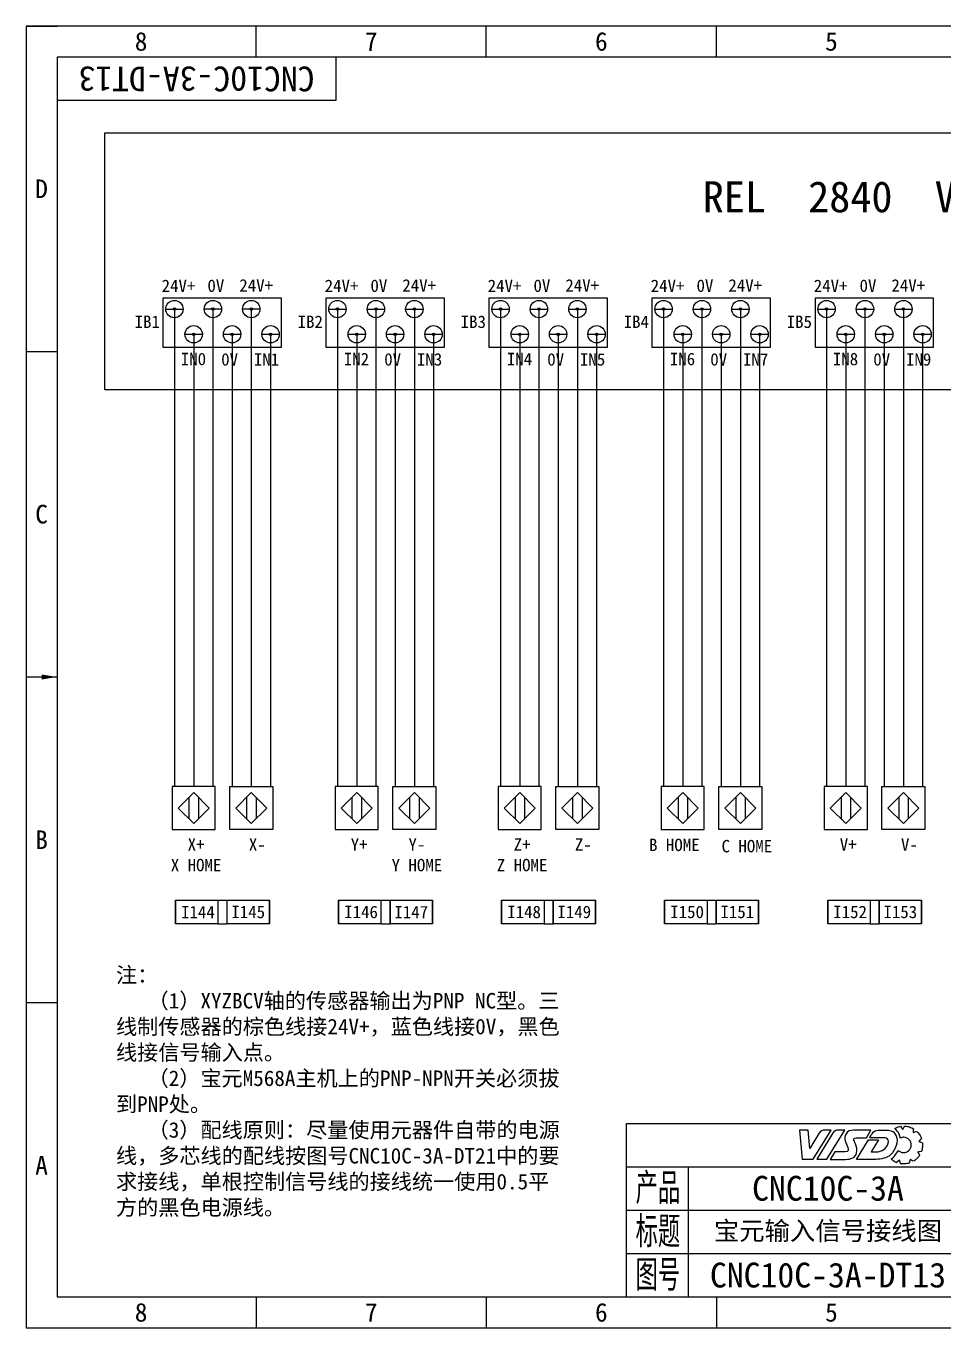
# Model space of a CAD drawing. Header units: millimetres. Extents: x 547 to 2149, y 622 to 1790.
# Drawn here: x 1198.7 to 1346.8, y 1102.4 to 1312.4 of the extents above; entities that cross this region are included whole.
import ezdxf

# ---------------------------------------------------------------- set-up
doc = ezdxf.new("R2010")
doc.units = ezdxf.units.MM
for name, color, linetype in [('中文标注', 3, 'Continuous'), ('仅图框使用', 7, 'Continuous'), ('元器件与线路', 7, 'Continuous'), ('文字标注特殊', 2, 'Continuous'), ('英文数字标注', 3, 'Continuous')]:
    doc.layers.add(name, color=color, linetype=linetype)
doc.styles.get("Standard").update_dxf_attribs({"font": 'txt', "bigfont": 'gbcbig.shx'})
doc.dimstyles.new('ISO-25', dxfattribs={"dimtxt": 2.5, "dimasz": 2.5, "dimexe": 1.25, "dimexo": 0.625, "dimtad": 1, "dimtxsty": 'Standard', "dimcen": 2.5, "dimadec": 0, "dimazin": 0, "dimtfac": 1, "dimtmove": 0, "dimatfit": 3, "dimfxl": 0, "dimarcsym": 0})

# ---------------------------------------------------------------- blocks, each defined once
blk = doc.blocks.new('Logo-pic')
at = {"layer": '仅图框使用', "color": 4}
for points in [[(1.39, 0), (1.39, 0), (0, 0), (0, 0)], [(0, 0), (0, 0), (0.42, -4.7), (0.42, -4.7)], [(15.35, 0.28), (15.42, 0.32), (15.49, 0.35), (15.57, 0.38)], [(16.08, -0.66), (15.92, -0.31), (15.66, 0), (15.35, 0.28)], [(15.57, 0.38), (15.69, 0.44), (15.83, 0.49), (15.99, 0.54)], [(15.99, 0.54), (15.99, 0.54), (16.28, 0.62), (16.28, 0.62)], [(16.28, 0.62), (16.28, 0.62), (16.46, 0.38), (16.46, 0.38)], [(16.46, 0.38), (16.46, 0.38), (16.69, 0.09), (16.69, 0.09)], [(16.69, 0.09), (16.69, 0.09), (16.85, 0.39), (16.85, 0.39)], [(16.85, 0.39), (16.85, 0.39), (17, 0.65), (17, 0.65)], [(17, 0.65), (17.24, 0.64), (17.5, 0.58), (17.73, 0.5)], [(17.73, 0.5), (17.86, 0.46), (18, 0.4), (18.12, 0.34)], [(18.12, 0.34), (18.12, 0.34), (18.38, 0.2), (18.38, 0.2)], [(18.38, 0.2), (18.38, 0.2), (18.35, -0.09), (18.35, -0.09)], [(1.66, -2.95), (1.66, -2.95), (1.39, 0), (1.39, 0)], [(3.14, -0.56), (3.14, -0.56), (1.66, -2.95), (1.66, -2.95)], [(2.21, -4.71), (2.21, -4.71), (5.1, -0.01), (5.1, -0.01)], [(5.31, -0.56), (5.31, -0.56), (2.78, -4.71), (2.78, -4.71)], [(4.11, -0.01), (3.65, -0.01), (3.39, -0.16), (3.14, -0.56)], [(5.1, -0.01), (5.1, -0.01), (4.11, -0.01), (4.11, -0.01)], [(4.4, -4.71), (4.4, -4.71), (7.29, -0.02), (7.29, -0.02)], [(6.29, -0.01), (5.83, -0.01), (5.59, -0.13), (5.31, -0.56)], [(7.28, -0.02), (7.28, -0.02), (6.29, -0.01), (6.29, -0.01)], [(7.5, -0.58), (7.03, -1.34), (7.55, -2.13), (7.8, -2.82)], [(7.29, -0.02), (7.29, -0.02), (7.28, -0.02), (7.28, -0.02)], [(8.69, -0.02), (8.19, -0.02), (7.78, -0.12), (7.5, -0.58)], [(9.03, -2.23), (8.76, -1.63), (8.45, -1.19), (9.46, -1.23)], [(11.52, -0.03), (11.52, -0.03), (8.69, -0.02), (8.69, -0.02)], [(9.2, -4.73), (9.2, -4.73), (11.13, -1.56), (11.13, -1.56)], [(9.46, -1.23), (9.46, -1.23), (10.78, -1.23), (10.78, -1.23)], [(10.78, -1.23), (10.78, -1.23), (11.52, -0.03), (11.52, -0.03)], [(11.13, -1.56), (11.13, -1.56), (12.74, -1.57), (12.74, -1.57)], [(11.33, -1.23), (11.44, -1.05), (11.61, -0.77), (11.73, -0.58)], [(13.78, -1.23), (13.78, -1.23), (11.33, -1.23), (11.33, -1.23)], [(12.74, -1.57), (12.74, -1.57), (11.53, -3.53), (11.53, -3.53)], [(11.73, -0.58), (12.03, -0.12), (12.3, -0.03), (12.71, -0.03)], [(12.71, -0.03), (12.71, -0.03), (14.35, -0.03), (14.35, -0.03)], [(14.24, -2.29), (14.45, -1.75), (14.3, -1.24), (13.78, -1.23)], [(14.35, -0.03), (15.01, -0.04), (15.38, -0.46), (15.59, -0.95)], [(15.59, -0.95), (15.97, -1.85), (15.54, -3.19), (14.68, -3.99)], [(16.26, -1.28), (16.23, -1.07), (16.17, -0.86), (16.08, -0.66)], [(16.85, -1.16), (16.64, -1.16), (16.44, -1.2), (16.26, -1.28)], [(18.03, -2.46), (18.06, -1.77), (17.53, -1.2), (16.85, -1.16)], [(18.35, -0.09), (18.35, -0.09), (18.33, -0.41), (18.33, -0.41)], [(18.33, -0.41), (18.48, -0.36), (18.63, -0.3), (18.67, -0.29)], [(18.67, -0.29), (18.67, -0.29), (18.94, -0.22), (18.94, -0.22)], [(18.94, -0.22), (19.09, -0.37), (19.24, -0.55), (19.36, -0.74)], [(19.48, -1.56), (19.48, -1.56), (19.25, -1.82), (19.25, -1.82)], [(19.25, -1.82), (19.27, -1.83), (19.29, -1.84), (19.57, -1.95)], [(19.36, -0.74), (19.42, -0.84), (19.49, -0.95), (19.55, -1.07)], [(19.67, -1.34), (19.67, -1.34), (19.48, -1.56), (19.48, -1.56)], [(19.55, -1.07), (19.55, -1.07), (19.61, -1.19), (19.61, -1.19)], [(19.57, -1.95), (19.57, -1.95), (19.84, -2.05), (19.84, -2.05)], [(19.61, -1.19), (19.63, -1.24), (19.65, -1.29), (19.67, -1.34)], [(19.84, -2.05), (19.84, -2.12), (19.85, -2.18), (19.85, -2.25)], [(5.7, -3.51), (5.7, -3.51), (4.96, -4.72), (4.96, -4.72)], [(6.79, -3.52), (6.79, -3.52), (5.7, -3.51), (5.7, -3.51)], [(7.36, -3.52), (7.36, -3.52), (6.79, -3.52), (6.79, -3.52)], [(7.8, -2.82), (7.92, -3.14), (7.91, -3.51), (7.36, -3.52)], [(7.42, -4.73), (8.35, -4.73), (9.03, -4.45), (9.21, -3.7)], [(9.21, -3.7), (9.35, -3.15), (9.22, -2.68), (9.03, -2.23)], [(11.53, -3.53), (11.53, -3.53), (12.01, -3.53), (12.01, -3.53)], [(12.01, -3.53), (12.01, -3.53), (12.28, -3.53), (12.28, -3.53)], [(12.28, -3.53), (12.28, -3.53), (12.36, -3.53), (12.36, -3.53)], [(14.68, -3.99), (14.07, -4.56), (13.13, -4.68), (12.31, -4.74)], [(12.36, -3.53), (13.34, -3.53), (14.01, -2.89), (14.24, -2.29)], [(14.77, -4.69), (15.24, -4.34), (15.64, -3.84), (15.92, -3.28)], [(15.92, -3.28), (16.13, -3.49), (16.42, -3.62), (16.74, -3.64)], [(16.74, -3.64), (17.42, -3.67), (18, -3.14), (18.03, -2.46)], [(19.38, -3.49), (19.27, -3.51), (19.17, -3.52), (19.07, -3.53)], [(19.07, -3.53), (19.13, -3.61), (19.18, -3.69), (19.24, -3.79)], [(19.38, -4.03), (19.32, -4.14), (19.24, -4.24), (19.17, -4.34)], [(19.24, -3.79), (19.24, -3.79), (19.38, -4.03), (19.38, -4.03)], [(19.67, -3.46), (19.67, -3.46), (19.38, -3.49), (19.38, -3.49)], [(19.83, -2.75), (19.81, -2.99), (19.75, -3.23), (19.67, -3.46)], [(0.42, -4.7), (0.42, -4.7), (2.21, -4.71), (2.21, -4.71)], [(2.78, -4.71), (2.78, -4.71), (4.4, -4.71), (4.4, -4.71)], [(4.96, -4.72), (4.96, -4.72), (6.17, -4.73), (6.17, -4.73)], [(6.17, -4.73), (6.17, -4.73), (7.42, -4.73), (7.42, -4.73)], [(10.29, -4.74), (10.29, -4.74), (9.2, -4.73), (9.2, -4.73)], [(12.31, -4.74), (12.31, -4.74), (10.29, -4.74), (10.29, -4.74)], [(15.06, -4.92), (14.97, -4.86), (14.88, -4.78), (14.77, -4.69)], [(15.37, -5.11), (15.27, -5.05), (15.16, -4.99), (15.06, -4.92)], [(15.5, -5.18), (15.5, -5.18), (15.37, -5.11), (15.37, -5.11)], [(15.68, -5.25), (15.62, -5.23), (15.56, -5.2), (15.5, -5.18)], [(15.88, -5.05), (15.88, -5.05), (15.66, -5.25), (15.66, -5.25)], [(15.66, -5.25), (15.66, -5.25), (15.68, -5.25), (15.68, -5.25)], [(16.12, -4.83), (16.12, -4.83), (15.88, -5.05), (15.88, -5.05)], [(16.21, -5.14), (16.19, -5.07), (16.16, -4.95), (16.12, -4.83)], [(16.3, -5.42), (16.3, -5.42), (16.21, -5.14), (16.21, -5.14)], [(16.61, -5.45), (16.51, -5.45), (16.4, -5.44), (16.3, -5.42)], [(16.98, -5.45), (16.85, -5.46), (16.73, -5.46), (16.61, -5.45)], [(17.38, -5.41), (17.23, -5.43), (17.1, -5.44), (16.98, -5.45)], [(17.7, -5.33), (17.6, -5.36), (17.49, -5.38), (17.38, -5.41)], [(17.76, -5.07), (17.76, -5.07), (17.7, -5.33), (17.7, -5.33)], [(17.7, -5.33), (17.7, -5.33), (17.7, -5.33), (17.7, -5.33)], [(17.83, -4.7), (17.81, -4.83), (17.79, -4.96), (17.76, -5.07)], [(18.1, -4.89), (18.02, -4.84), (17.93, -4.77), (17.83, -4.7)], [(18.34, -5.04), (18.34, -5.04), (18.1, -4.89), (18.1, -4.89)], [(18.61, -4.87), (18.52, -4.93), (18.43, -4.99), (18.34, -5.04)], [(18.64, -4.84), (18.63, -4.85), (18.62, -4.86), (18.61, -4.87)], [(19.17, -4.34), (19.01, -4.52), (18.83, -4.68), (18.64, -4.84)]]:
    blk.add_open_spline(points, degree=3, dxfattribs=at)
blk.add_open_spline([(19.85, -2.25), (19.85, -2.3), (19.85, -2.35), (19.85, -2.41), (19.85, -2.41), (19.85, -2.52), (19.85, -2.64), (19.83, -2.75)], degree=3, knots=[0.25423729, 0.25423729, 0.25423729, 0.25423729, 0.27118644, 0.27118644, 0.27118644, 0.27118644, 0.28813559, 0.28813559, 0.28813559, 0.28813559], dxfattribs=at)

msp = doc.modelspace()

# ---------------------------------------------------------------- hatches: boundary and pattern name
at = {"layer": '元器件与线路'}
h = msp.add_hatch(color=256, dxfattribs=at)
h.set_gradient(color1=(250, 250, 255), one_color=1, tint=1)
h.paths.add_polyline_path([(1222.44, 1266.73), (1222.84, 1266.73, 1)])
h.paths.add_polyline_path([(1222.84, 1266.73), (1222.64, 1266.73), (1222.64, 1266.53, 0.414214)])
h.paths.add_polyline_path([(1222.44, 1266.73, 0.414214), (1222.64, 1266.53), (1222.64, 1266.73)])
h = msp.add_hatch(color=256, dxfattribs=at)
h.set_gradient(color1=(250, 250, 255), one_color=1, tint=1)
h.paths.add_polyline_path([(1228.64, 1266.73), (1229.04, 1266.73, 1)])
h.paths.add_polyline_path([(1229.04, 1266.73), (1228.84, 1266.73), (1228.84, 1266.53, 0.414214)])
h.paths.add_polyline_path([(1228.64, 1266.73, 0.414214), (1228.84, 1266.53), (1228.84, 1266.73)])
h = msp.add_hatch(color=256, dxfattribs=at)
h.set_gradient(color1=(250, 250, 255), one_color=1, tint=1)
h.paths.add_polyline_path([(1234.84, 1266.73), (1235.24, 1266.73, 1)])
h.paths.add_polyline_path([(1235.24, 1266.73), (1235.04, 1266.73), (1235.04, 1266.53, 0.414214)])
h.paths.add_polyline_path([(1234.84, 1266.73, 0.414214), (1235.04, 1266.53), (1235.04, 1266.73)])
h = msp.add_hatch(color=256, dxfattribs=at)
h.set_gradient(color1=(250, 250, 255), one_color=1, tint=1)
h.paths.add_polyline_path([(1248.74, 1266.73), (1249.14, 1266.73, 1)])
h.paths.add_polyline_path([(1249.14, 1266.73), (1248.94, 1266.73), (1248.94, 1266.53, 0.414214)])
h.paths.add_polyline_path([(1248.74, 1266.73, 0.414214), (1248.94, 1266.53), (1248.94, 1266.73)])
h = msp.add_hatch(color=256, dxfattribs=at)
h.set_gradient(color1=(250, 250, 255), one_color=1, tint=1)
h.paths.add_polyline_path([(1254.94, 1266.73), (1255.34, 1266.73, 1)])
h.paths.add_polyline_path([(1255.34, 1266.73), (1255.14, 1266.73), (1255.14, 1266.53, 0.414214)])
h.paths.add_polyline_path([(1254.94, 1266.73, 0.414214), (1255.14, 1266.53), (1255.14, 1266.73)])
h = msp.add_hatch(color=256, dxfattribs=at)
h.set_gradient(color1=(250, 250, 255), one_color=1, tint=1)
h.paths.add_polyline_path([(1261.14, 1266.73), (1261.54, 1266.73, 1)])
h.paths.add_polyline_path([(1261.54, 1266.73), (1261.34, 1266.73), (1261.34, 1266.53, 0.414214)])
h.paths.add_polyline_path([(1261.14, 1266.73, 0.414214), (1261.34, 1266.53), (1261.34, 1266.73)])
h = msp.add_hatch(color=256, dxfattribs=at)
h.set_gradient(color1=(250, 250, 255), one_color=1, tint=1)
h.paths.add_polyline_path([(1275.04, 1266.73), (1275.44, 1266.73, 1)])
h.paths.add_polyline_path([(1275.44, 1266.73), (1275.24, 1266.73), (1275.24, 1266.53, 0.414214)])
h.paths.add_polyline_path([(1275.04, 1266.73, 0.414214), (1275.24, 1266.53), (1275.24, 1266.73)])
h = msp.add_hatch(color=256, dxfattribs=at)
h.set_gradient(color1=(250, 250, 255), one_color=1, tint=1)
h.paths.add_polyline_path([(1281.24, 1266.73), (1281.64, 1266.73, 1)])
h.paths.add_polyline_path([(1281.64, 1266.73), (1281.44, 1266.73), (1281.44, 1266.53, 0.414214)])
h.paths.add_polyline_path([(1281.24, 1266.73, 0.414214), (1281.44, 1266.53), (1281.44, 1266.73)])
h = msp.add_hatch(color=256, dxfattribs=at)
h.set_gradient(color1=(250, 250, 255), one_color=1, tint=1)
h.paths.add_polyline_path([(1287.44, 1266.73), (1287.84, 1266.73, 1)])
h.paths.add_polyline_path([(1287.84, 1266.73), (1287.64, 1266.73), (1287.64, 1266.53, 0.414214)])
h.paths.add_polyline_path([(1287.44, 1266.73, 0.414214), (1287.64, 1266.53), (1287.64, 1266.73)])
h = msp.add_hatch(color=256, dxfattribs=at)
h.set_gradient(color1=(250, 250, 255), one_color=1, tint=1)
h.paths.add_polyline_path([(1301.34, 1266.73), (1301.74, 1266.73, 1)])
h.paths.add_polyline_path([(1301.74, 1266.73), (1301.54, 1266.73), (1301.54, 1266.53, 0.414214)])
h.paths.add_polyline_path([(1301.34, 1266.73, 0.414214), (1301.54, 1266.53), (1301.54, 1266.73)])
h = msp.add_hatch(color=256, dxfattribs=at)
h.set_gradient(color1=(250, 250, 255), one_color=1, tint=1)
h.paths.add_polyline_path([(1307.54, 1266.73), (1307.94, 1266.73, 1)])
h.paths.add_polyline_path([(1307.94, 1266.73), (1307.74, 1266.73), (1307.74, 1266.53, 0.414214)])
h.paths.add_polyline_path([(1307.54, 1266.73, 0.414214), (1307.74, 1266.53), (1307.74, 1266.73)])
h = msp.add_hatch(color=256, dxfattribs=at)
h.set_gradient(color1=(250, 250, 255), one_color=1, tint=1)
h.paths.add_polyline_path([(1313.74, 1266.73), (1314.14, 1266.73, 1)])
h.paths.add_polyline_path([(1314.14, 1266.73), (1313.94, 1266.73), (1313.94, 1266.53, 0.414214)])
h.paths.add_polyline_path([(1313.74, 1266.73, 0.414214), (1313.94, 1266.53), (1313.94, 1266.73)])
h = msp.add_hatch(color=256, dxfattribs=at)
h.set_gradient(color1=(250, 250, 255), one_color=1, tint=1)
h.paths.add_polyline_path([(1327.64, 1266.73), (1328.04, 1266.73, 1)])
h.paths.add_polyline_path([(1328.04, 1266.73), (1327.84, 1266.73), (1327.84, 1266.53, 0.414214)])
h.paths.add_polyline_path([(1327.64, 1266.73, 0.414214), (1327.84, 1266.53), (1327.84, 1266.73)])
h = msp.add_hatch(color=256, dxfattribs=at)
h.set_gradient(color1=(250, 250, 255), one_color=1, tint=1)
h.paths.add_polyline_path([(1333.84, 1266.73), (1334.24, 1266.73, 1)])
h.paths.add_polyline_path([(1334.24, 1266.73), (1334.04, 1266.73), (1334.04, 1266.53, 0.414214)])
h.paths.add_polyline_path([(1333.84, 1266.73, 0.414214), (1334.04, 1266.53), (1334.04, 1266.73)])
h = msp.add_hatch(color=256, dxfattribs=at)
h.set_gradient(color1=(250, 250, 255), one_color=1, tint=1)
h.paths.add_polyline_path([(1340.04, 1266.73), (1340.44, 1266.73, 1)])
h.paths.add_polyline_path([(1340.44, 1266.73), (1340.24, 1266.73), (1340.24, 1266.53, 0.414214)])
h.paths.add_polyline_path([(1340.04, 1266.73, 0.414214), (1340.24, 1266.53), (1340.24, 1266.73)])
h = msp.add_hatch(color=256, dxfattribs=at)
h.set_gradient(color1=(250, 250, 255), one_color=1, tint=1)
h.paths.add_polyline_path([(1225.54, 1262.66), (1225.94, 1262.66, 1)])
h.paths.add_polyline_path([(1225.94, 1262.66), (1225.74, 1262.66), (1225.74, 1262.46, 0.414214)])
h.paths.add_polyline_path([(1225.54, 1262.66, 0.414214), (1225.74, 1262.46), (1225.74, 1262.66)])
h = msp.add_hatch(color=256, dxfattribs=at)
h.set_gradient(color1=(250, 250, 255), one_color=1, tint=1)
h.paths.add_polyline_path([(1231.74, 1262.66), (1232.14, 1262.66, 1)])
h.paths.add_polyline_path([(1232.14, 1262.66), (1231.94, 1262.66), (1231.94, 1262.46, 0.414214)])
h.paths.add_polyline_path([(1231.74, 1262.66, 0.414214), (1231.94, 1262.46), (1231.94, 1262.66)])
h = msp.add_hatch(color=256, dxfattribs=at)
h.set_gradient(color1=(250, 250, 255), one_color=1, tint=1)
h.paths.add_polyline_path([(1237.94, 1262.66), (1238.34, 1262.66, 1)])
h.paths.add_polyline_path([(1238.34, 1262.66), (1238.14, 1262.66), (1238.14, 1262.46, 0.414214)])
h.paths.add_polyline_path([(1237.94, 1262.66, 0.414214), (1238.14, 1262.46), (1238.14, 1262.66)])
h = msp.add_hatch(color=256, dxfattribs=at)
h.set_gradient(color1=(250, 250, 255), one_color=1, tint=1)
h.paths.add_polyline_path([(1251.84, 1262.66), (1252.24, 1262.66, 1)])
h.paths.add_polyline_path([(1252.24, 1262.66), (1252.04, 1262.66), (1252.04, 1262.46, 0.414214)])
h.paths.add_polyline_path([(1251.84, 1262.66, 0.414214), (1252.04, 1262.46), (1252.04, 1262.66)])
h = msp.add_hatch(color=256, dxfattribs=at)
h.set_gradient(color1=(250, 250, 255), one_color=1, tint=1)
h.paths.add_polyline_path([(1258.04, 1262.66), (1258.44, 1262.66, 1)])
h.paths.add_polyline_path([(1258.44, 1262.66), (1258.24, 1262.66), (1258.24, 1262.46, 0.414214)])
h.paths.add_polyline_path([(1258.04, 1262.66, 0.414214), (1258.24, 1262.46), (1258.24, 1262.66)])
h = msp.add_hatch(color=256, dxfattribs=at)
h.set_gradient(color1=(250, 250, 255), one_color=1, tint=1)
h.paths.add_polyline_path([(1264.24, 1262.66), (1264.64, 1262.66, 1)])
h.paths.add_polyline_path([(1264.64, 1262.66), (1264.44, 1262.66), (1264.44, 1262.46, 0.414214)])
h.paths.add_polyline_path([(1264.24, 1262.66, 0.414214), (1264.44, 1262.46), (1264.44, 1262.66)])
h = msp.add_hatch(color=256, dxfattribs=at)
h.set_gradient(color1=(250, 250, 255), one_color=1, tint=1)
h.paths.add_polyline_path([(1278.14, 1262.66), (1278.54, 1262.66, 1)])
h.paths.add_polyline_path([(1278.54, 1262.66), (1278.34, 1262.66), (1278.34, 1262.46, 0.414214)])
h.paths.add_polyline_path([(1278.14, 1262.66, 0.414214), (1278.34, 1262.46), (1278.34, 1262.66)])
h = msp.add_hatch(color=256, dxfattribs=at)
h.set_gradient(color1=(250, 250, 255), one_color=1, tint=1)
h.paths.add_polyline_path([(1284.34, 1262.66), (1284.74, 1262.66, 1)])
h.paths.add_polyline_path([(1284.74, 1262.66), (1284.54, 1262.66), (1284.54, 1262.46, 0.414214)])
h.paths.add_polyline_path([(1284.34, 1262.66, 0.414214), (1284.54, 1262.46), (1284.54, 1262.66)])
h = msp.add_hatch(color=256, dxfattribs=at)
h.set_gradient(color1=(250, 250, 255), one_color=1, tint=1)
h.paths.add_polyline_path([(1290.54, 1262.66), (1290.94, 1262.66, 1)])
h.paths.add_polyline_path([(1290.94, 1262.66), (1290.74, 1262.66), (1290.74, 1262.46, 0.414214)])
h.paths.add_polyline_path([(1290.54, 1262.66, 0.414214), (1290.74, 1262.46), (1290.74, 1262.66)])
h = msp.add_hatch(color=256, dxfattribs=at)
h.set_gradient(color1=(250, 250, 255), one_color=1, tint=1)
h.paths.add_polyline_path([(1304.44, 1262.66), (1304.84, 1262.66, 1)])
h.paths.add_polyline_path([(1304.84, 1262.66), (1304.64, 1262.66), (1304.64, 1262.46, 0.414214)])
h.paths.add_polyline_path([(1304.44, 1262.66, 0.414214), (1304.64, 1262.46), (1304.64, 1262.66)])
h = msp.add_hatch(color=256, dxfattribs=at)
h.set_gradient(color1=(250, 250, 255), one_color=1, tint=1)
h.paths.add_polyline_path([(1310.64, 1262.66), (1311.04, 1262.66, 1)])
h.paths.add_polyline_path([(1311.04, 1262.66), (1310.84, 1262.66), (1310.84, 1262.46, 0.414214)])
h.paths.add_polyline_path([(1310.64, 1262.66, 0.414214), (1310.84, 1262.46), (1310.84, 1262.66)])
h = msp.add_hatch(color=256, dxfattribs=at)
h.set_gradient(color1=(250, 250, 255), one_color=1, tint=1)
h.paths.add_polyline_path([(1316.84, 1262.66), (1317.24, 1262.66, 1)])
h.paths.add_polyline_path([(1317.24, 1262.66), (1317.04, 1262.66), (1317.04, 1262.46, 0.414214)])
h.paths.add_polyline_path([(1316.84, 1262.66, 0.414214), (1317.04, 1262.46), (1317.04, 1262.66)])
h = msp.add_hatch(color=256, dxfattribs=at)
h.set_gradient(color1=(250, 250, 255), one_color=1, tint=1)
h.paths.add_polyline_path([(1330.74, 1262.66), (1331.14, 1262.66, 1)])
h.paths.add_polyline_path([(1331.14, 1262.66), (1330.94, 1262.66), (1330.94, 1262.46, 0.414214)])
h.paths.add_polyline_path([(1330.74, 1262.66, 0.414214), (1330.94, 1262.46), (1330.94, 1262.66)])
h = msp.add_hatch(color=256, dxfattribs=at)
h.set_gradient(color1=(250, 250, 255), one_color=1, tint=1)
h.paths.add_polyline_path([(1336.94, 1262.66), (1337.34, 1262.66, 1)])
h.paths.add_polyline_path([(1337.34, 1262.66), (1337.14, 1262.66), (1337.14, 1262.46, 0.414214)])
h.paths.add_polyline_path([(1336.94, 1262.66, 0.414214), (1337.14, 1262.46), (1337.14, 1262.66)])
h = msp.add_hatch(color=256, dxfattribs=at)
h.set_gradient(color1=(250, 250, 255), one_color=1, tint=1)
h.paths.add_polyline_path([(1343.14, 1262.66), (1343.54, 1262.66, 1)])
h.paths.add_polyline_path([(1343.54, 1262.66), (1343.34, 1262.66), (1343.34, 1262.46, 0.414214)])
h.paths.add_polyline_path([(1343.14, 1262.66, 0.414214), (1343.34, 1262.46), (1343.34, 1262.66)])

# ---------------------------------------------------------------- linework, layer by layer
at = {"layer": '仅图框使用'}
for p, q in [((1198.7, 1312.38), (1198.7, 1102.38)), ((1495.7, 1312.38), (1198.7, 1312.38)), ((1198.7, 1312.38), (1203.7, 1312.38)), ((1235.82, 1307.38), (1235.82, 1312.38)), ((1272.95, 1307.38), (1272.95, 1312.38)), ((1310.07, 1307.38), (1310.07, 1312.38)), ((1203.7, 1307.38), (1203.7, 1107.38)), ((1490.7, 1307.38), (1203.7, 1307.38)), ((1248.7, 1307.38), (1248.7, 1300.38)), ((1248.7, 1300.38), (1203.7, 1300.38)), ((1198.7, 1259.88), (1203.7, 1259.88)), ((1198.7, 1154.88), (1203.7, 1154.88)), ((1295.57, 1135.38), (1490.7, 1135.38)), ((1295.57, 1107.38), (1295.57, 1135.38)), ((1295.57, 1128.38), (1490.7, 1128.38)), ((1305.57, 1107.38), (1305.57, 1128.38)), ((1295.57, 1121.38), (1490.7, 1121.38)), ((1295.57, 1114.38), (1458.57, 1114.38)), ((1203.7, 1107.38), (1490.7, 1107.38)), ((1235.82, 1107.38), (1235.82, 1102.38)), ((1272.95, 1107.38), (1272.95, 1102.38)), ((1310.07, 1107.38), (1310.07, 1102.38)), ((1198.7, 1102.38), (1495.7, 1102.38))]:
    msp.add_line(p, q, dxfattribs=at)
at = {"layer": '元器件与线路'}
for p, q in [((1221.24, 1266.73), (1224.04, 1266.73)), ((1222.64, 1266.73), (1222.64, 1189.73)), ((1227.44, 1266.75), (1230.24, 1266.75)), ((1228.84, 1266.73), (1228.84, 1189.73)), ((1233.64, 1266.75), (1236.44, 1266.75)), ((1235.04, 1266.73), (1235.04, 1189.73)), ((1247.54, 1266.73), (1250.34, 1266.73)), ((1248.94, 1266.73), (1248.94, 1189.73)), ((1253.74, 1266.73), (1256.54, 1266.73)), ((1255.14, 1266.73), (1255.14, 1189.73)), ((1259.94, 1266.73), (1262.74, 1266.73)), ((1261.34, 1266.73), (1261.34, 1189.73)), ((1273.84, 1266.73), (1276.64, 1266.73)), ((1275.24, 1266.73), (1275.24, 1189.73)), ((1280.04, 1266.73), (1282.84, 1266.73)), ((1281.44, 1266.73), (1281.44, 1189.73)), ((1286.24, 1266.73), (1289.04, 1266.73)), ((1287.64, 1266.73), (1287.64, 1189.73)), ((1300.14, 1266.73), (1302.94, 1266.73)), ((1301.54, 1266.73), (1301.54, 1189.73)), ((1306.34, 1266.73), (1309.14, 1266.73)), ((1307.74, 1266.73), (1307.74, 1189.73)), ((1312.54, 1266.73), (1315.34, 1266.73)), ((1313.94, 1266.73), (1313.94, 1189.73)), ((1326.44, 1266.73), (1329.24, 1266.73)), ((1327.84, 1266.73), (1327.84, 1189.73)), ((1332.64, 1266.73), (1335.44, 1266.73)), ((1334.04, 1266.73), (1334.04, 1189.73)), ((1338.84, 1266.73), (1341.64, 1266.73)), ((1340.24, 1266.73), (1340.24, 1189.73)), ((1224.34, 1262.66), (1227.14, 1262.66)), ((1225.74, 1262.66), (1225.74, 1189.73)), ((1230.54, 1262.66), (1233.34, 1262.66)), ((1231.94, 1262.66), (1231.94, 1189.73)), ((1236.74, 1262.66), (1239.54, 1262.66)), ((1238.14, 1262.66), (1238.14, 1189.73)), ((1250.64, 1262.66), (1253.44, 1262.66)), ((1252.04, 1262.66), (1252.04, 1189.73)), ((1256.84, 1262.66), (1259.64, 1262.66)), ((1258.24, 1262.66), (1258.24, 1189.73)), ((1263.04, 1262.66), (1265.84, 1262.66)), ((1264.44, 1262.66), (1264.44, 1189.73)), ((1276.94, 1262.66), (1279.74, 1262.66)), ((1278.34, 1262.66), (1278.34, 1189.73)), ((1283.14, 1262.66), (1285.94, 1262.66)), ((1284.54, 1262.66), (1284.54, 1189.73)), ((1289.34, 1262.66), (1292.14, 1262.66)), ((1290.74, 1262.66), (1290.74, 1189.73)), ((1303.24, 1262.66), (1306.04, 1262.66)), ((1304.64, 1262.66), (1304.64, 1189.73)), ((1309.44, 1262.66), (1312.24, 1262.66)), ((1310.84, 1262.66), (1310.84, 1189.73)), ((1315.64, 1262.66), (1318.44, 1262.66)), ((1317.04, 1262.66), (1317.04, 1189.73)), ((1329.54, 1262.66), (1332.34, 1262.66)), ((1330.94, 1262.66), (1330.94, 1189.73)), ((1335.74, 1262.66), (1338.54, 1262.66)), ((1337.14, 1262.66), (1337.14, 1189.73)), ((1341.94, 1262.66), (1344.74, 1262.66)), ((1343.34, 1262.66), (1343.34, 1189.73)), ((1224.98, 1187.99), (1224.98, 1184.5)), ((1226.5, 1187.99), (1226.5, 1184.5)), ((1234.28, 1187.99), (1234.28, 1184.5)), ((1235.8, 1187.99), (1235.8, 1184.5)), ((1251.28, 1187.99), (1251.28, 1184.5)), ((1252.8, 1187.99), (1252.8, 1184.5)), ((1260.58, 1187.99), (1260.58, 1184.5)), ((1262.1, 1187.99), (1262.1, 1184.5)), ((1277.58, 1187.99), (1277.58, 1184.5)), ((1279.1, 1187.99), (1279.1, 1184.5)), ((1286.88, 1187.99), (1286.88, 1184.5)), ((1288.4, 1187.99), (1288.4, 1184.5)), ((1303.88, 1187.99), (1303.88, 1184.5)), ((1305.4, 1187.99), (1305.4, 1184.5)), ((1313.18, 1187.99), (1313.18, 1184.5)), ((1314.7, 1187.99), (1314.7, 1184.5)), ((1330.18, 1187.99), (1330.18, 1184.5)), ((1331.7, 1187.99), (1331.7, 1184.5)), ((1339.48, 1187.99), (1339.48, 1184.5)), ((1341, 1187.99), (1341, 1184.5)), ((1222.82, 1171.36), (1222.82, 1167.59)), ((1229.66, 1171.36), (1229.66, 1167.59)), ((1229.66, 1171.36), (1231.12, 1171.36)), ((1237.96, 1167.59), (1237.96, 1171.36)), ((1249.12, 1171.36), (1249.12, 1167.59)), ((1255.96, 1171.36), (1255.96, 1167.59)), ((1255.96, 1171.36), (1257.43, 1171.36)), ((1257.43, 1171.36), (1257.43, 1167.59)), ((1264.26, 1167.59), (1264.26, 1171.36)), ((1275.42, 1171.36), (1275.42, 1167.59)), ((1282.26, 1171.36), (1282.26, 1167.59)), ((1282.26, 1171.36), (1283.73, 1171.36)), ((1283.73, 1171.36), (1283.73, 1167.59)), ((1290.56, 1167.59), (1290.56, 1171.36)), ((1301.72, 1171.36), (1301.72, 1167.59)), ((1308.56, 1171.36), (1308.56, 1167.59)), ((1308.56, 1171.36), (1310.03, 1171.36)), ((1310.03, 1171.36), (1310.03, 1167.59)), ((1316.86, 1167.59), (1316.86, 1171.36)), ((1328.02, 1171.36), (1328.02, 1167.59)), ((1334.86, 1171.36), (1334.86, 1167.59)), ((1334.86, 1171.36), (1336.33, 1171.36)), ((1336.33, 1171.36), (1336.33, 1167.59)), ((1343.16, 1167.59), (1343.16, 1171.36)), ((1229.66, 1167.59), (1231.12, 1167.59)), ((1255.96, 1167.59), (1257.43, 1167.59)), ((1282.26, 1167.59), (1283.73, 1167.59)), ((1308.56, 1167.59), (1310.03, 1167.59)), ((1334.86, 1167.59), (1336.33, 1167.59))]:
    msp.add_line(p, q, dxfattribs=at)
for points in [[(1211.42, 1295.17), (1485.94, 1295.17), (1485.94, 1253.72), (1211.42, 1253.72)], [(1220.83, 1268.52), (1239.83, 1268.52), (1239.83, 1260.52), (1220.83, 1260.52)], [(1247.13, 1268.52), (1266.13, 1268.52), (1266.13, 1260.52), (1247.13, 1260.52)], [(1273.43, 1268.52), (1292.43, 1268.52), (1292.43, 1260.52), (1273.43, 1260.52)], [(1299.73, 1268.52), (1318.73, 1268.52), (1318.73, 1260.52), (1299.73, 1260.52)], [(1326.03, 1268.52), (1345.03, 1268.52), (1345.03, 1260.52), (1326.03, 1260.52)], [(1229.22, 1189.73), (1222.26, 1189.73), (1222.26, 1182.77), (1229.22, 1182.77)], [(1223.24, 1186.25), (1225.74, 1183.75), (1228.24, 1186.25), (1225.74, 1188.75)], [(1231.56, 1189.73), (1238.52, 1189.73), (1238.52, 1182.77), (1231.56, 1182.77)], [(1232.54, 1186.25), (1235.04, 1183.75), (1237.54, 1186.25), (1235.04, 1188.75)], [(1255.52, 1189.73), (1248.56, 1189.73), (1248.56, 1182.77), (1255.52, 1182.77)], [(1249.54, 1186.25), (1252.04, 1183.75), (1254.54, 1186.25), (1252.04, 1188.75)], [(1257.86, 1189.73), (1264.82, 1189.73), (1264.82, 1182.77), (1257.86, 1182.77)], [(1258.84, 1186.25), (1261.34, 1183.75), (1263.84, 1186.25), (1261.34, 1188.75)], [(1281.82, 1189.73), (1274.86, 1189.73), (1274.86, 1182.77), (1281.82, 1182.77)], [(1275.84, 1186.25), (1278.34, 1183.75), (1280.84, 1186.25), (1278.34, 1188.75)], [(1284.16, 1189.73), (1291.12, 1189.73), (1291.12, 1182.77), (1284.16, 1182.77)], [(1285.14, 1186.25), (1287.64, 1183.75), (1290.14, 1186.25), (1287.64, 1188.75)], [(1308.12, 1189.73), (1301.16, 1189.73), (1301.16, 1182.77), (1308.12, 1182.77)], [(1302.14, 1186.25), (1304.64, 1183.75), (1307.14, 1186.25), (1304.64, 1188.75)], [(1310.46, 1189.73), (1317.42, 1189.73), (1317.42, 1182.77), (1310.46, 1182.77)], [(1311.44, 1186.25), (1313.94, 1183.75), (1316.44, 1186.25), (1313.94, 1188.75)], [(1334.42, 1189.73), (1327.46, 1189.73), (1327.46, 1182.77), (1334.42, 1182.77)], [(1328.44, 1186.25), (1330.94, 1183.75), (1333.44, 1186.25), (1330.94, 1188.75)], [(1336.76, 1189.73), (1343.72, 1189.73), (1343.72, 1182.77), (1336.76, 1182.77)], [(1337.74, 1186.25), (1340.24, 1183.75), (1342.74, 1186.25), (1340.24, 1188.75)], [(1222.82, 1171.36), (1229.66, 1171.36), (1229.66, 1167.59), (1222.82, 1167.59)], [(1231.12, 1171.36), (1237.96, 1171.36), (1237.96, 1167.59), (1231.12, 1167.59)], [(1249.12, 1171.36), (1255.96, 1171.36), (1255.96, 1167.59), (1249.12, 1167.59)], [(1257.43, 1171.36), (1264.26, 1171.36), (1264.26, 1167.59), (1257.43, 1167.59)], [(1275.42, 1171.36), (1282.26, 1171.36), (1282.26, 1167.59), (1275.42, 1167.59)], [(1283.73, 1171.36), (1290.56, 1171.36), (1290.56, 1167.59), (1283.73, 1167.59)], [(1301.72, 1171.36), (1308.56, 1171.36), (1308.56, 1167.59), (1301.72, 1167.59)], [(1310.03, 1171.36), (1316.86, 1171.36), (1316.86, 1167.59), (1310.03, 1167.59)], [(1328.02, 1171.36), (1334.86, 1171.36), (1334.86, 1167.59), (1328.02, 1167.59)], [(1336.33, 1171.36), (1343.16, 1171.36), (1343.16, 1167.59), (1336.33, 1167.59)]]:
    msp.add_lwpolyline(points, close=True, dxfattribs=at)
for centre, radius in [((1222.64, 1266.73), 1.4), ((1222.64, 1266.73), 0.2), ((1228.84, 1266.73), 1.4), ((1228.84, 1266.73), 0.2), ((1235.04, 1266.73), 1.4), ((1235.04, 1266.73), 0.2), ((1248.94, 1266.73), 1.4), ((1248.94, 1266.73), 0.2), ((1255.14, 1266.73), 1.4), ((1255.14, 1266.73), 0.2), ((1261.34, 1266.73), 1.4), ((1261.34, 1266.73), 0.2), ((1275.24, 1266.73), 1.4), ((1275.24, 1266.73), 0.2), ((1281.44, 1266.73), 1.4), ((1281.44, 1266.73), 0.2), ((1287.64, 1266.73), 1.4), ((1287.64, 1266.73), 0.2), ((1301.54, 1266.73), 1.4), ((1301.54, 1266.73), 0.2), ((1307.74, 1266.73), 1.4), ((1307.74, 1266.73), 0.2), ((1313.94, 1266.73), 1.4), ((1313.94, 1266.73), 0.2), ((1327.84, 1266.73), 1.4), ((1327.84, 1266.73), 0.2), ((1334.04, 1266.73), 1.4), ((1334.04, 1266.73), 0.2), ((1340.24, 1266.73), 1.4), ((1340.24, 1266.73), 0.2), ((1225.74, 1262.66), 1.4), ((1225.74, 1262.66), 0.2), ((1231.94, 1262.66), 1.4), ((1231.94, 1262.66), 0.2), ((1238.14, 1262.66), 1.4), ((1238.14, 1262.66), 0.2), ((1252.04, 1262.66), 1.4), ((1252.04, 1262.66), 0.2), ((1258.24, 1262.66), 1.4), ((1258.24, 1262.66), 0.2), ((1264.44, 1262.66), 1.4), ((1264.44, 1262.66), 0.2), ((1278.34, 1262.66), 1.4), ((1278.34, 1262.66), 0.2), ((1284.54, 1262.66), 1.4), ((1284.54, 1262.66), 0.2), ((1290.74, 1262.66), 1.4), ((1290.74, 1262.66), 0.2), ((1304.64, 1262.66), 1.4), ((1304.64, 1262.66), 0.2), ((1310.84, 1262.66), 1.4), ((1310.84, 1262.66), 0.2), ((1317.04, 1262.66), 1.4), ((1317.04, 1262.66), 0.2), ((1330.94, 1262.66), 1.4), ((1330.94, 1262.66), 0.2), ((1337.14, 1262.66), 1.4), ((1337.14, 1262.66), 0.2), ((1343.34, 1262.66), 1.4), ((1343.34, 1262.66), 0.2)]:
    msp.add_circle(centre, radius, dxfattribs=at)

# ---------------------------------------------------------------- block references
at = {"layer": '仅图框使用'}
msp.add_blockref('Logo-pic', (1323.48, 1134.3), dxfattribs=at)

# ---------------------------------------------------------------- texts
at = {"layer": '中文标注', "insert": (1328.07, 1117.88), "char_height": 3, "width": 45, "attachment_point": 5}
msp.add_mtext('{\\fSimSun|b0|i0|c134|p2;宝元输入信号接线图}', dxfattribs=at)
at = {"layer": '仅图框使用', "attachment_point": 5}
for s, insert, char_height, width in [('{\\fSimSun|b0|i0|c134|p2;8}', (1217.26, 1309.88), 3, 37.125), ('{\\fSimSun|b0|i0|c134|p2;7}', (1254.38, 1309.88), 3, 37.125), ('{\\fSimSun|b0|i0|c134|p2;6}', (1291.51, 1309.88), 3, 37.125), ('{\\fSimSun|b0|i0|c134|p2;5}', (1328.63, 1309.88), 3, 37.125), ('{\\fSimSun|b0|i0|c134|p2;D}', (1201.2, 1286.13), 3, 5), ('{\\fSimSun|b0|i0|c134|p2;C}', (1201.2, 1233.63), 3, 5), ('{\\fSimSun|b0|i0|c134|p2;B}', (1201.2, 1181.13), 3, 5), ('{\\fSimSun|b0|i0|c134|p2;A}', (1201.2, 1128.63), 3, 5), ('产品', (1300.63, 1124.88), 5, 10.1092), ('标题', (1300.63, 1117.88), 5, 10.1092), ('图号', (1300.63, 1110.88), 5, 10.1092), ('{\\fSimSun|b0|i0|c134|p2;8}', (1217.26, 1104.88), 3, 37.125), ('{\\fSimSun|b0|i0|c134|p2;7}', (1254.38, 1104.88), 3, 37.125), ('{\\fSimSun|b0|i0|c134|p2;6}', (1291.51, 1104.88), 3, 37.125), ('{\\fSimSun|b0|i0|c134|p2;5}', (1328.63, 1104.88), 3, 37.125)]:
    msp.add_mtext(s, dxfattribs=dict(at, insert=insert, char_height=char_height, width=width))
at = {"layer": '文字标注特殊', "insert": (1213.21, 1160.58), "char_height": 2.5, "width": 71.8715, "attachment_point": 1}
msp.add_mtext('{\\fSimSun|b0|i0|c134|p2;注：\\P   （1）XYZBCV轴的传感器输出为PNP NC型。三线制传感器的棕色线接24V+，蓝色线接0V，黑色线接信号输入点。\\P   （2）宝元M568A主机上的PNP-NPN开关必须拔到PNP处。\\P   （3）配线原则：尽量使用元器件自带的电源线，多芯线的配线按图号CNC10C-3A-DT21中的要求接线，单根控制信号线的接线统一使用0.5平方的黑色电源线。  \\Ftxt,gbcbig|c134;\\H1.199x; }', dxfattribs=at)
at = {"layer": '英文数字标注', "insert": (1226.2, 1303.88), "char_height": 4, "width": 45, "attachment_point": 5, "rotation": 180}
msp.add_mtext('{\\fSimSun|b0|i0|c134|p2;CNC10C-3A-DT13}', dxfattribs=at)
at = {"layer": '英文数字标注'}
for s, insert, char_height, width, attachment_point in [('{\\fSimSun|b0|i0|c134|p2;REL  2840  VER1.0  INPUT}', (1348.68, 1284.81), 5, 274.5159, 5), ('{\\fSimSun|b0|i0|c134|p2;24V+}', (1220.57, 1271.48), 2, 6.7187, 1), ('{\\fSimSun|b0|i0|c134|p2;0V}', (1227.96, 1271.5), 2, 2.7238, 1), ('{\\fSimSun|b0|i0|c134|p2;24V+}', (1233.1, 1271.54), 2, 6.7187, 1), ('{\\fSimSun|b0|i0|c134|p2;24V+}', (1246.87, 1271.48), 2, 6.7187, 1), ('{\\fSimSun|b0|i0|c134|p2;0V}', (1254.26, 1271.5), 2, 2.7238, 1), ('{\\fSimSun|b0|i0|c134|p2;24V+}', (1259.4, 1271.54), 2, 6.7187, 1), ('{\\fSimSun|b0|i0|c134|p2;24V+}', (1273.17, 1271.48), 2, 6.7187, 1), ('{\\fSimSun|b0|i0|c134|p2;0V}', (1280.56, 1271.5), 2, 2.7238, 1), ('{\\fSimSun|b0|i0|c134|p2;24V+}', (1285.7, 1271.54), 2, 6.7187, 1), ('{\\fSimSun|b0|i0|c134|p2;24V+}', (1299.47, 1271.48), 2, 6.7187, 1), ('{\\fSimSun|b0|i0|c134|p2;0V}', (1306.86, 1271.5), 2, 2.7238, 1), ('{\\fSimSun|b0|i0|c134|p2;24V+}', (1312, 1271.54), 2, 6.7187, 1), ('{\\fSimSun|b0|i0|c134|p2;24V+}', (1325.77, 1271.48), 2, 6.7187, 1), ('{\\fSimSun|b0|i0|c134|p2;0V}', (1333.16, 1271.5), 2, 2.7238, 1), ('{\\fSimSun|b0|i0|c134|p2;24V+}', (1338.3, 1271.54), 2, 6.7187, 1), ('{\\fSimSun|b0|i0|c134|p2;IB1}', (1216.21, 1265.68), 2, 2.7238, 1), ('{\\fSimSun|b0|i0|c134|p2;IB2}', (1242.51, 1265.68), 2, 2.7238, 1), ('{\\fSimSun|b0|i0|c134|p2;IB3}', (1268.81, 1265.68), 2, 2.7238, 1), ('{\\fSimSun|b0|i0|c134|p2;IB4}', (1295.11, 1265.68), 2, 2.7238, 1), ('{\\fSimSun|b0|i0|c134|p2;IB5}', (1321.41, 1265.68), 2, 2.7238, 1), ('{\\fSimSun|b0|i0|c134|p2;IN0}', (1223.66, 1259.67), 2, 2.7238, 1), ('{\\fSimSun|b0|i0|c134|p2;0V}', (1230.18, 1259.61), 2, 2.7238, 1), ('{\\fSimSun|b0|i0|c134|p2;IN1}', (1235.46, 1259.61), 2, 2.7238, 1), ('{\\fSimSun|b0|i0|c134|p2;IN2}', (1249.96, 1259.67), 2, 2.7238, 1), ('{\\fSimSun|b0|i0|c134|p2;0V}', (1256.48, 1259.61), 2, 2.7238, 1), ('{\\fSimSun|b0|i0|c134|p2;IN3}', (1261.76, 1259.61), 2, 2.7238, 1), ('{\\fSimSun|b0|i0|c134|p2;IN4}', (1276.26, 1259.67), 2, 2.7238, 1), ('{\\fSimSun|b0|i0|c134|p2;0V}', (1282.78, 1259.61), 2, 2.7238, 1), ('{\\fSimSun|b0|i0|c134|p2;IN5}', (1288.06, 1259.61), 2, 2.7238, 1), ('{\\fSimSun|b0|i0|c134|p2;IN6}', (1302.56, 1259.67), 2, 2.7238, 1), ('{\\fSimSun|b0|i0|c134|p2;0V}', (1309.08, 1259.61), 2, 2.7238, 1), ('{\\fSimSun|b0|i0|c134|p2;IN7}', (1314.36, 1259.61), 2, 2.7238, 1), ('{\\fSimSun|b0|i0|c134|p2;IN8}', (1328.86, 1259.67), 2, 2.7238, 1), ('{\\fSimSun|b0|i0|c134|p2;0V}', (1335.38, 1259.61), 2, 2.7238, 1), ('{\\fSimSun|b0|i0|c134|p2;IN9}', (1340.66, 1259.61), 2, 2.7238, 1), ('{\\fSimSun|b0|i0|c134|p2;X+\\PX HOME}', (1226.13, 1181.38), 2, 14.1785, 2), ('{\\fSimSun|b0|i0|c134|p2;X-}', (1234.64, 1181.36), 2, 2.7238, 1), ('{\\fSimSun|b0|i0|c134|p2;Y+}', (1252.43, 1181.38), 2, 14.1785, 2), ('{\\fSimSun|b0|i0|c134|p2;Y-\\PY HOME}', (1261.75, 1178.69), 2, 9.6864, 5), ('{\\fSimSun|b0|i0|c134|p2;Z+\\PZ HOME}', (1278.73, 1181.38), 2, 14.1785, 2), ('{\\fSimSun|b0|i0|c134|p2;Z-}', (1287.24, 1181.36), 2, 2.7238, 1), ('{\\fSimSun|b0|i0|c134|p2;B HOME}', (1303.28, 1181.3), 2, 14.1785, 2), ('{\\fSimSun|b0|i0|c134|p2;C HOME}', (1310.9, 1181.1), 2, 9.2246, 1), ('{\\fSimSun|b0|i0|c134|p2;V+}', (1331.33, 1181.38), 2, 14.1785, 2), ('{\\fSimSun|b0|i0|c134|p2;V-}', (1339.84, 1181.36), 2, 2.7238, 1), ('{\\fSimSun|b0|i0|c134|p2;I144}', (1226.43, 1169.47), 2, 6.4447, 5), ('{\\fSimSun|b0|i0|c134|p2;I145}', (1234.54, 1169.47), 2, 6.8365, 5), ('{\\fSimSun|b0|i0|c134|p2;I146}', (1252.74, 1169.47), 2, 6.4447, 5), ('{\\fSimSun|b0|i0|c134|p2;I147}', (1260.84, 1169.47), 2, 6.8365, 5), ('{\\fSimSun|b0|i0|c134|p2;I148}', (1279.04, 1169.47), 2, 6.4447, 5), ('{\\fSimSun|b0|i0|c134|p2;I149}', (1287.14, 1169.47), 2, 6.8365, 5), ('{\\fSimSun|b0|i0|c134|p2;I150}', (1305.34, 1169.47), 2, 6.4447, 5), ('{\\fSimSun|b0|i0|c134|p2;I151}', (1313.44, 1169.47), 2, 6.8365, 5), ('{\\fSimSun|b0|i0|c134|p2;I152}', (1331.64, 1169.47), 2, 6.4447, 5), ('{\\fSimSun|b0|i0|c134|p2;I153}', (1339.74, 1169.47), 2, 6.8365, 5), ('{\\fSimSun|b0|i0|c134|p2;CNC10C-3A}', (1328.07, 1124.88), 4, 45, 5), ('{\\fSimSun|b0|i0|c134|p2;CNC10C-3A-DT13}', (1328.07, 1110.88), 4, 45, 5)]:
    msp.add_mtext(s, dxfattribs=dict(at, insert=insert, char_height=char_height, width=width, attachment_point=attachment_point))

# ---------------------------------------------------------------- leaders
at = {"layer": '仅图框使用'}
msp.add_leader([(1203.7, 1207.38), (1198.7, 1207.38)], dimstyle='ISO-25', override={"dimgap": 0.625, "dimtad": 0}, dxfattribs=at)

doc.saveas('drawing.dxf')
